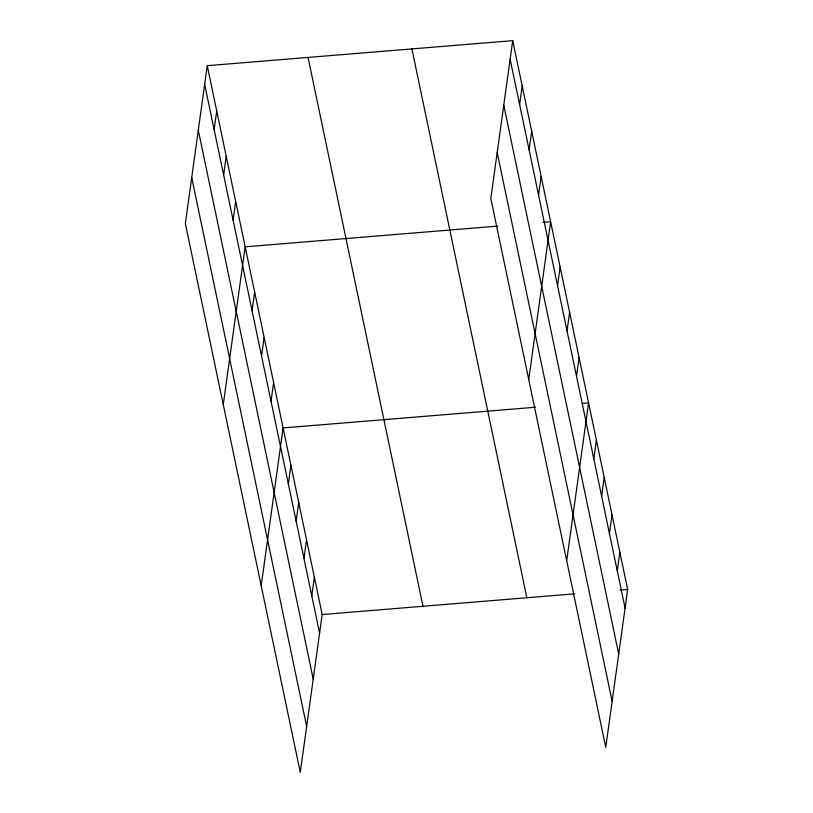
<?xml version="1.0" encoding="UTF-8"?>
<svg xmlns="http://www.w3.org/2000/svg" width="813" height="813" viewBox="0 0 813 813"><rect width="100%" height="100%" fill="white"/><g stroke="black" fill="none" stroke-linecap="round" stroke-linejoin="round"><path stroke-width="1.22" d="M207.244 65.69L185.344 223.514L300.282 772.35L322.182 614.537L207.244 65.69L512.718 40.65L627.656 589.486L605.756 747.31L490.818 198.463L512.718 40.65M214.134 129.602L216.725 110.975M223.626 174.876L226.207 156.248M233.107 220.16L235.689 201.533M223.27 404.63L245.17 246.817L497.729 226.105M252.071 310.718L254.652 292.091M261.552 355.992L264.134 337.375M271.034 401.276L273.615 382.649M261.207 585.746L283.097 427.933L535.655 407.222M288.33 483.877L290.922 465.249M296.145 521.194L298.737 502.566M303.96 558.511L306.552 539.893M311.775 595.838L314.367 577.21M519.619 104.552L522.2 85.934M529.1 149.836L531.682 131.208M538.582 195.11L541.163 176.492M528.745 379.58L550.645 221.766L543.084 222.386M557.545 285.668L560.127 267.05M567.027 330.952L569.618 312.324M576.508 376.226L579.1 357.608M566.681 560.696L588.582 402.882L582.281 403.4M593.815 458.827L596.396 440.199M601.63 496.154L604.211 477.526M609.445 533.47L612.026 514.842M617.26 570.787L619.841 552.169M322.182 614.537L574.73 593.825M620.095 590.106L627.656 589.486M510.137 59.278L625.075 608.114M503.765 105.212L618.703 654.048M497.19 152.529L612.138 701.375M411.906 48.912L526.854 597.748M308.046 57.428L422.984 606.264M204.652 84.318L319.6 633.154M198.281 130.253L313.218 679.089M191.716 177.58L306.653 726.416"/></g></svg>
